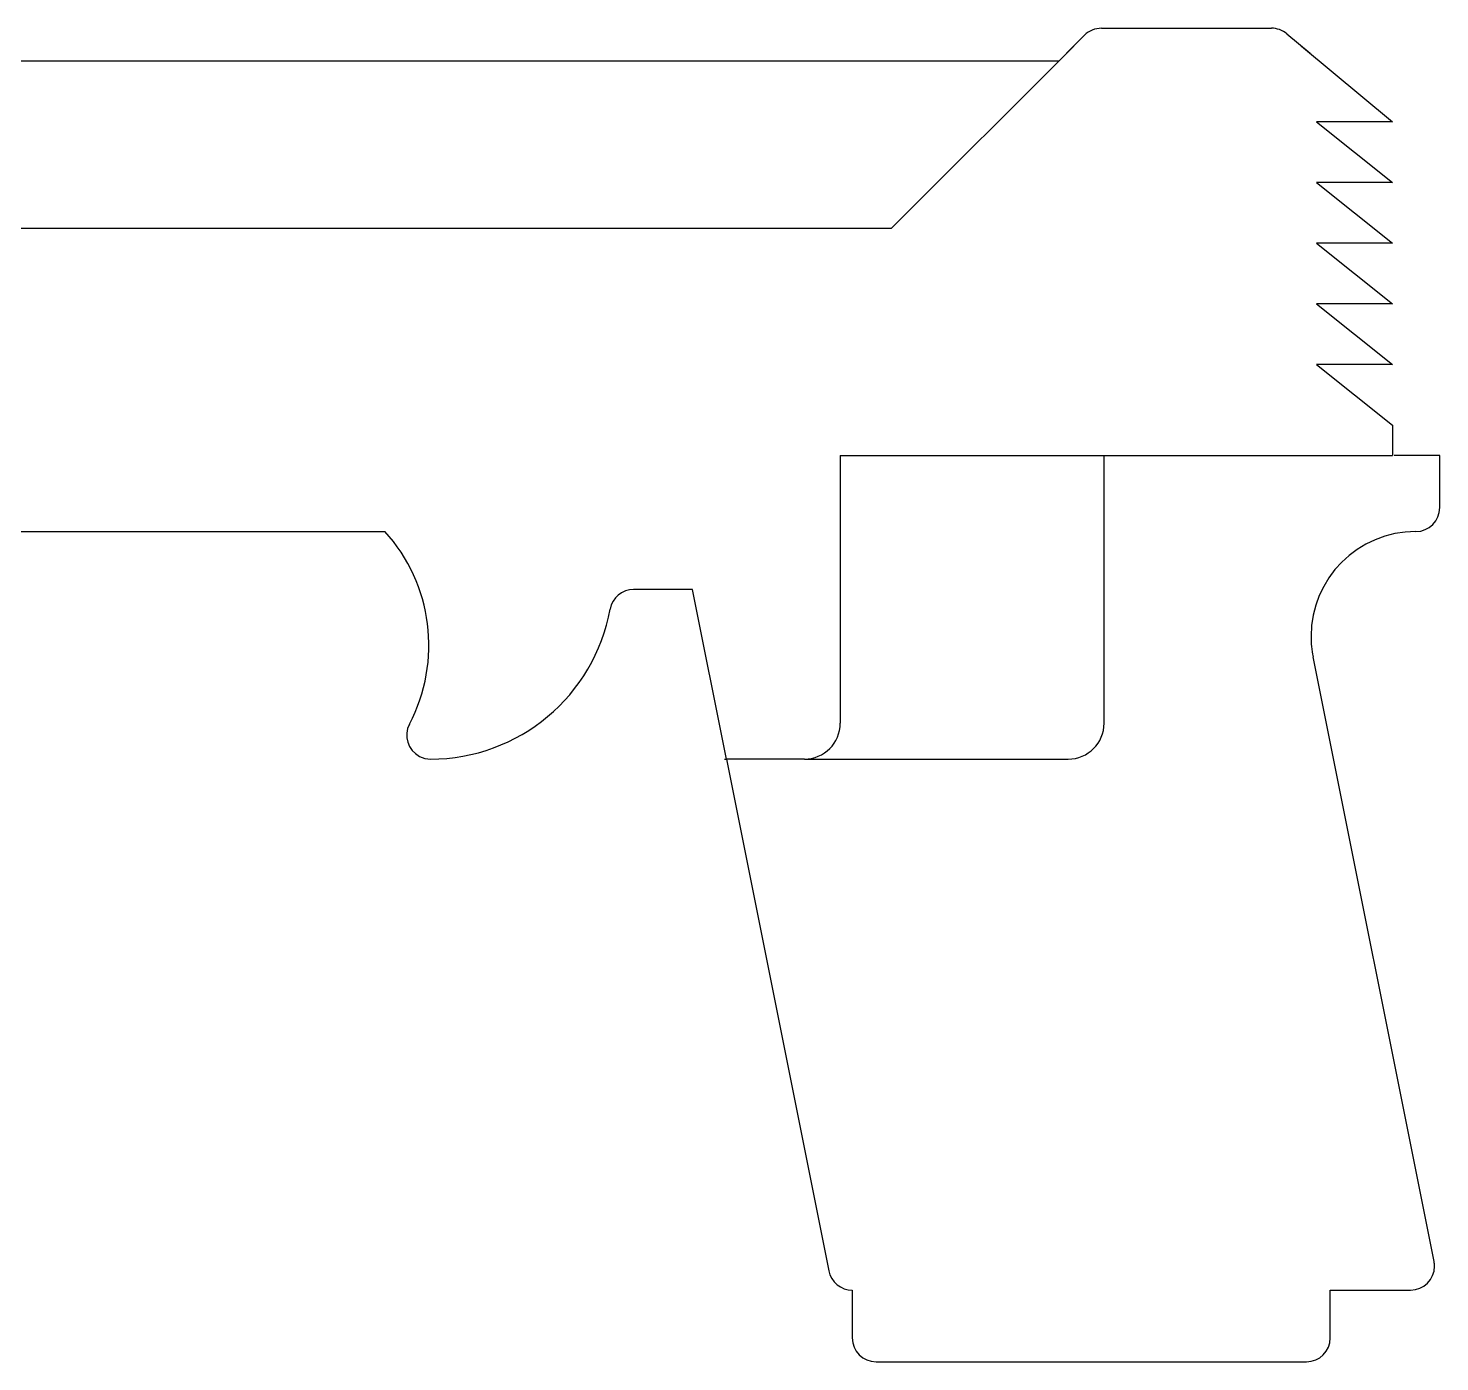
# Model space of a CAD drawing. Header units: millimetres. Extents: x -301 to 112, y -144 to 143.
# Drawn here: x -94.7 to 23.4, y 31.4 to 143 of the extents above; entities that cross this region are included whole.
import ezdxf

# ---------------------------------------------------------------- set-up
doc = ezdxf.new("R2010")
doc.units = ezdxf.units.MM
doc.header["$MEASUREMENT"] = 0
doc.layers.add('#Layer_1', color=7, linetype='Continuous')
doc.layers.add('Default', color=7, linetype='Continuous')

msp = doc.modelspace()

# ---------------------------------------------------------------- linework, layer by layer
at = {"layer": '#Layer_1', "lineweight": 25}
for points in [[(-22.4925, 126.2498), (-22.4925, 126.2498), (-7.2526, 141.4898), (-7.2526, 141.4898)], [(11.7973, 141.4898), (11.7973, 141.4898), (19.4172, 135.1398), (19.4172, 135.1398)], [(-8.5224, 140.2198), (-8.5224, 140.2198), (-179.9724, 140.2198), (-179.9724, 140.2198)], [(19.4172, 135.1398), (19.4172, 135.1398), (13.0672, 135.1398), (13.0672, 135.1398)], [(13.0672, 135.1398), (13.0672, 135.1398), (19.4172, 130.0599), (19.4172, 130.0599)], [(19.4172, 130.0599), (19.4172, 130.0599), (13.0672, 130.0599), (13.0672, 130.0599)], [(13.0672, 130.0599), (13.0672, 130.0599), (19.4172, 124.9797), (19.4172, 124.9797)], [(19.4172, 124.9797), (19.4172, 124.9797), (13.0672, 124.9797), (13.0672, 124.9797)], [(13.0672, 124.9797), (13.0672, 124.9797), (19.4172, 119.8998), (19.4172, 119.8998)], [(19.4172, 119.8998), (19.4172, 119.8998), (13.0672, 119.8998), (13.0672, 119.8998)], [(13.0672, 119.8998), (13.0672, 119.8998), (19.4172, 114.8198), (19.4172, 114.8198)], [(19.4172, 114.8198), (19.4172, 114.8198), (13.0672, 114.8198), (13.0672, 114.8198)], [(13.0672, 114.8198), (13.0672, 114.8198), (19.4172, 109.7398), (19.4172, 109.7398)], [(19.4172, 109.7398), (19.4172, 109.7398), (19.4172, 107.1998), (19.4172, 107.1998)], [(-26.7931, 107.1996), (-26.7931, 107.1996), (19.4172, 107.1996), (19.4172, 107.1996)], [(-4.7125, 84.7998), (-4.7125, 84.7998), (-4.7125, 107.1998), (-4.7125, 107.1998)], [(23.3687, 107.1998), (23.3687, 107.1998), (19.5584, 107.1998), (19.5584, 107.1998)], [(23.3687, 102.8498), (23.3687, 102.8498), (23.3687, 107.1998), (23.3687, 107.1998)], [(22.8899, 39.7419), (22.8899, 39.7419), (12.7668, 90.3576), (12.7668, 90.3576)], [(-36.4625, 81.7998), (-36.4625, 81.7998), (-36.3212, 81.7998), (-36.3212, 81.7998)], [(-36.3212, 81.7998), (-36.3212, 81.7998), (-27.7528, 38.9574), (-27.7528, 38.9574)], [(14.2082, 37.3499), (14.2082, 37.3499), (20.9289, 37.3499), (20.9289, 37.3499)]]:
    msp.add_open_spline(points, degree=3, dxfattribs=at)
at = {"layer": 'Default', "lineweight": 25}
for points in [[(-4.9347, 142.9792), (-5.4653, 142.9792), (-5.9737, 142.7683), (-6.3489, 142.3933)], [(-4.9347, 142.9792), (-4.9347, 142.9792), (9.2862, 142.9792), (9.2862, 142.9792)], [(10.5667, 142.5156), (10.2071, 142.815), (9.754, 142.9792), (9.2862, 142.9792)], [(-7.8575, 140.8844), (-7.8575, 140.8844), (-6.3489, 142.3933), (-6.3489, 142.3933)], [(10.5667, 142.5156), (10.5667, 142.5156), (12.5236, 140.8844), (12.5236, 140.8844)], [(-161.8859, 126.2498), (-161.8859, 126.2498), (-22.4925, 126.2498), (-22.4925, 126.2498)], [(-26.7931, 107.1996), (-26.7931, 107.1996), (-26.7931, 84.7998), (-26.7931, 84.7998)], [(21.3685, 100.8498), (22.473, 100.8498), (23.3687, 101.7452), (23.3687, 102.8498)], [(-128.886, 100.8498), (-128.886, 100.8498), (-64.8925, 100.8498), (-64.8925, 100.8498)], [(-62.8373, 84.7314), (-60.0629, 90.0015), (-60.8844, 96.4445), (-64.8925, 100.8498)], [(-44.0782, 95.9996), (-45.046, 95.9996), (-45.8747, 95.307), (-46.0464, 94.3546)], [(-39.1612, 95.9996), (-39.1612, 95.9996), (-44.0782, 95.9996), (-44.0782, 95.9996)], [(-36.3212, 81.7998), (-36.3212, 81.7998), (-39.1612, 95.9996), (-39.1612, 95.9996)], [(-61.0675, 81.7998), (-53.6826, 81.7998), (-47.3569, 87.0868), (-46.0464, 94.3546)], [(-29.7931, 81.7998), (-28.1364, 81.7998), (-26.7931, 83.1429), (-26.7931, 84.7998)], [(-7.7125, 81.7998), (-6.0557, 81.7998), (-4.7125, 83.1429), (-4.7125, 84.7998)], [(-29.7931, 81.7998), (-29.7931, 81.7998), (-36.3212, 81.7998), (-36.3212, 81.7998)], [(-29.7931, 81.7998), (-29.7931, 81.7998), (-7.7125, 81.7998), (-7.7125, 81.7998)], [(-27.7528, 38.9574), (-27.5659, 38.0228), (-26.7451, 37.3499), (-25.7917, 37.3499)], [(-25.7917, 37.3499), (-25.7917, 37.3499), (-25.7917, 33.3499), (-25.7917, 33.3499)], [(14.2082, 33.3499), (14.2082, 33.3499), (14.2082, 37.3499), (14.2082, 37.3499)], [(-25.7917, 33.3499), (-25.7917, 32.2454), (-24.8963, 31.35), (-23.7918, 31.35)], [(12.208, 31.35), (13.3125, 31.35), (14.2082, 32.2454), (14.2082, 33.3499)], [(-23.7918, 31.35), (-23.7918, 31.35), (12.208, 31.35), (12.208, 31.35)]]:
    msp.add_open_spline(points, degree=3, dxfattribs=at)
for points in [[(21.3685, 100.8498), (16.524, 100.8498), (12.5966, 96.9225), (12.5966, 92.0779), (12.5966, 92.0779), (12.5966, 91.5003), (12.6538, 90.9239), (12.7668, 90.3576)], [(-62.8373, 84.7314), (-63.352, 83.754), (-62.9766, 82.5446), (-61.9993, 82.0301), (-61.9993, 82.0301), (-61.7119, 81.8789), (-61.3922, 81.7998), (-61.0675, 81.7998)], [(20.9289, 37.3499), (22.0334, 37.3499), (22.9291, 38.2453), (22.9291, 39.3498), (22.9291, 39.3498), (22.9291, 39.4814), (22.916, 39.613), (22.8899, 39.7419)]]:
    msp.add_open_spline(points, degree=3, knots=[0, 0, 0, 0, 0.33333333, 0.33333333, 0.33333333, 0.33333333, 1, 1, 1, 1], dxfattribs=at)

doc.saveas('drawing.dxf')
